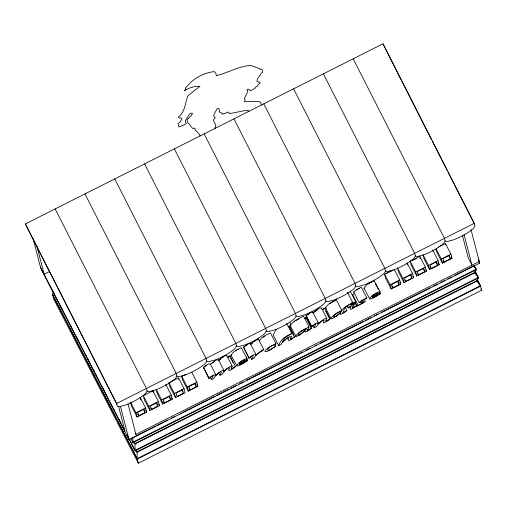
<?xml version="1.0" encoding="UTF-8"?>
<svg xmlns="http://www.w3.org/2000/svg" width="507" height="507" viewBox="0 0 507 507"><rect width="100%" height="100%" fill="white"/><g stroke="black" fill="none" stroke-linecap="round" stroke-linejoin="round"><path stroke-width="0.76" d="M259.318 340.9C261.441 336.819 266.479 334.886 270.485 332.96L275.992 343.645L274.566 345.185C272.912 344.621 268.013 347.434 267.582 350.103L268.361 350.356L270.307 349.596L275.802 346.243L274.769 344.24M247.536 360.483L240.787 364.837L236.915 366.105L231.027 355.154C233.005 351.516 237.428 349.095 241.338 347.891L247.08 358.734C245.718 361.656 240.388 362.511 239.399 364.647L242.029 363.849L247.536 360.483L246.155 357.815M236.535 365.845C238.518 362.201 242.942 359.786 246.846 358.576L247.08 358.734M380.484 293.515L373.735 297.869L369.863 299.136L363.975 288.185C365.953 284.547 370.376 282.126 374.286 280.922L380.028 291.766C378.666 294.687 373.336 295.543 372.347 297.679L374.977 296.88L380.484 293.515L379.451 291.512M369.483 298.877C371.466 295.232 375.89 292.818 379.794 291.607L380.028 291.766M311.691 328.073L307.895 330.989L305.018 332.212L305.239 330.558L300.302 334.734L295.955 336.578L290.194 325.646C292.793 320.773 298.959 318.808 303.547 316.216L309.061 326.907L307.559 330.811L311.691 328.073L306.184 317.388L304.644 318.554M295.701 336.331C298.3 331.464 304.466 329.493 309.061 326.907M477.214 279.401L480.478 285.733L481.65 290.264L138.329 463.202L53.843 299.301L52.671 294.77L53.248 291.683M250.185 344.063C249.33 342.029 245.039 346.382 243.537 347.162L248.886 358.215C251.827 355.724 255.332 353.461 251.668 359.317L250.293 356.643M250.293 343.493L255.801 354.184C252.917 358.886 261.878 349.101 263.849 349.703L258.336 339.012L254.089 341.338L250.407 344.475M226.591 355.946L226.692 355.451L226.04 355.331L223.543 356.472L218.466 360.566M226.692 355.451L232.206 366.143L231.287 369.229L235.419 366.498L229.912 355.806L227.852 357.372M321.216 308.281C319.727 306.272 314.467 311.805 312.851 313.022M321.324 307.768L326.831 318.453L325.912 321.565L330.057 318.827L324.543 308.136L322.484 309.701M218.263 360.135C216.736 358.221 211.774 363.506 210.183 364.729M218.371 359.634L223.885 370.325C221.134 374.933 229.88 364.869 232.003 365.978L232.206 366.143M353.652 292.007L355.895 289.966L361.282 287.177L366.795 297.869L366.403 298.769L363.367 299.745L361.047 301.412L365.604 300.866L364.742 301.893A7.434 1.508 -27.3 0 1 362.163 303.617L356.491 306.367L363.773 302.09L359.165 302.698L353.652 292.007L354.152 292.108M359.165 302.698L361.402 300.651L366.795 297.869M241.484 348.385L241.573 348.049M374.432 281.417L374.521 281.081M55.155 208.935L146.428 388.463L147.068 390.935C146.238 394.11 142.714 395.618 140.35 397.545A16.985 3.448 -27.3 0 1 125.451 405.049L119.684 406.595L117.992 406.544L117.263 405.949L116.623 403.477L25.35 223.948L382.988 43.798L474.26 223.327L474.901 225.799C474.077 228.974 470.547 230.482 468.189 232.409A16.985 3.448 -27.3 0 1 453.29 239.912L447.523 241.459L445.824 241.408L445.095 240.812L444.455 238.341L353.183 58.812M84.954 193.928L176.227 373.45L176.867 375.928C176.043 379.103 172.513 380.605 170.156 382.532A16.985 3.448 -27.3 0 1 155.256 390.035L149.489 391.581L147.797 391.537L147.068 390.935M114.759 178.914L206.032 358.443L206.672 360.914C205.848 364.089 202.318 365.591 199.961 367.518A16.985 3.448 -27.3 0 1 185.061 375.028L179.294 376.568L177.596 376.524L176.867 375.928M144.565 163.9L235.837 343.429L236.477 345.901C235.647 349.076 232.124 350.578 229.76 352.511A16.985 3.448 -27.3 0 1 214.86 360.014L209.093 361.554L207.401 361.51L206.672 360.914M174.364 148.887L265.636 328.416L266.276 330.887C265.453 334.062 261.923 335.564 259.565 337.497A16.985 3.448 -27.3 0 1 244.666 345.001L238.898 346.541L237.206 346.496L236.477 345.901M204.169 133.873L295.442 313.402L296.082 315.874C295.258 319.049 291.728 320.557 289.37 322.484A16.985 3.448 -27.3 0 1 274.471 329.987L268.704 331.527L267.005 331.483L266.276 330.887M233.974 118.86L325.247 298.389L325.887 300.86C325.057 304.042 321.533 305.544 319.169 307.47A16.985 3.448 -27.3 0 1 304.27 314.974L298.503 316.52L296.81 316.476L296.082 315.874M263.773 103.853L355.046 283.381L355.686 285.853C354.862 289.028 351.332 290.53 348.974 292.457A16.985 3.448 -27.3 0 1 334.075 299.967L328.308 301.507L326.616 301.462L325.887 300.86M293.578 88.839L384.851 268.368L385.491 270.839C384.667 274.014 381.137 275.516 378.78 277.443A16.985 3.448 -27.3 0 1 363.88 284.953L358.113 286.493L356.415 286.449L355.686 285.853M323.384 73.826L414.656 253.354L415.296 255.826C414.466 259.001 410.943 260.503 408.585 262.436A16.985 3.448 -27.3 0 1 393.679 269.939L387.912 271.479L386.22 271.435L385.491 270.839M445.095 240.812C444.271 243.987 440.741 245.496 438.384 247.422A16.985 3.448 -27.3 0 1 423.484 254.926L417.717 256.466L416.025 256.422L415.296 255.826M312.597 312.604C312.046 310.499 307.502 314.841 306.101 315.608L311.456 326.666L315.804 323.973L314.061 327.89L312.686 325.215M312.756 311.982L318.269 322.667C315.31 327.795 324.676 316.755 326.831 318.453M209.942 364.311C209.391 362.213 204.853 366.548 203.453 367.315L208.802 378.374L213.155 375.681L211.406 379.597L210.031 376.923M210.107 363.69L215.614 374.381C212.629 379.521 221.698 368.678 223.885 370.325M345.305 306.938L346.858 310.658L343.239 313.187L340.362 314.41L340.584 312.756L336.547 316.317L331.844 318.757L331.039 318.529L325.532 307.844C327.623 303.769 332.44 301.836 336.287 299.688L336.914 298.813M331.039 318.529C333.137 314.46 337.954 312.527 341.794 310.379L343.112 308.75L346.439 306.228A9.462 1.92 -27.3 0 1 350.571 303.87L352.84 302.793L347.675 292.773M275.802 346.243L269.103 350.571L266.118 351.763L264.831 351.592C266.955 347.51 271.986 345.571 275.992 343.645M276.188 329.284L273.216 335L278.73 345.685L281.36 344.323C281.163 342.833 291.614 333.562 288.058 340.007C288.61 342.111 293.154 337.757 294.561 337.003L289.212 325.938L293.528 335M304.764 318.726L306.184 317.388M355.147 301.976L356.713 305.696C355.09 306.76 347.618 312.882 351.04 306.545L348.176 307.831L347.143 305.822M228.492 357.143L229.912 355.806M235.419 366.498L235.261 366.872C233.854 367.841 226.002 374.052 229.627 367.886C227.732 367.29 223.397 371.713 222.358 374.046L219.911 375.313L218.536 372.639M208.802 378.374L212.585 375.472L215.614 374.381M311.456 326.666L315.24 323.764L318.269 322.667M348.176 307.831L354.279 304.048L353.594 302.711M219.911 375.313C224.95 366.757 214.518 376.112 214.024 378.241L211.406 379.597M248.886 358.215L252.778 355.23L255.801 354.184M324.543 308.136L323.117 309.479M330.057 318.827L329.886 319.207C328.473 320.177 320.665 326.369 324.265 320.209C322.186 319.727 317.826 324.106 316.691 326.527L314.061 327.89M354.279 304.048L352.517 308.002L356.871 305.315M278.73 345.685C280.32 339.322 286.259 335.983 291.817 333.536L286.645 323.517M130.717 437.966L132.999 442.598L134.868 443.606L474.539 272.506L476.32 269.661L474.4 265.731M126.794 434.657L135.135 450.837L136.998 451.845L476.669 280.751L478.456 277.899L475.084 271.163M355.699 301.76L351.566 304.865L355.699 301.76L350.185 291.069M294.047 322.015L294.713 321.356M219.271 360.141L220.83 358.76M257.315 339.912L258.336 339.012M263.849 349.703C260.636 352.289 256.003 353.823 254.318 357.942L251.668 359.317M313.649 312.61L318.022 309.321M263.19 337.345L264.736 336.116M251.193 344.088L252.79 342.719M330.051 303.56L330.843 302.926M291.817 333.536L284.757 337.744L282.323 342.105L286.67 338.384L290.213 336.356L291.5 336.255L290.574 339.367L294.719 336.623M352.84 302.793L345.736 307.033L344.24 309.175L342.662 312.971L347.029 310.278M212.427 363.075L214.55 361.478M243.373 347.529L244.406 346.737M288.179 326.717L289.212 325.938M203.294 367.689L204.841 366.51M305.943 315.975L307.495 314.803M235.647 350.952L236.325 350.451M368.595 283.983L369.273 283.483M347.358 292.983L348.493 292.222M205.354 366.124L206.862 365.186M245.432 345.951L246.275 345.394M308.009 314.416L308.833 313.871M222.205 357.708L223.384 356.991M295.511 320.728L299.073 318.789M254.229 341.648L254.894 341.23M356.066 290.086L359.514 288.331M331.774 302.318L335.482 300.543M49.458 271.543L44.141 274.217L36.929 246.313M116.623 403.477L474.26 223.327M143.31 395.675L152.911 390.84L158.425 401.525L159.502 405.701L149.895 410.543L144.387 399.852L143.31 395.675L148.817 406.367L149.895 410.543M168.926 382.772L178.527 377.937L184.041 388.622L185.118 392.798L175.511 397.64L170.003 386.949L168.926 382.772L174.433 393.464L175.511 397.64M191.684 372.151L196.849 382.17L197.926 386.347L188.325 391.189L182.812 380.497L181.734 376.321L185.847 374.248M394.566 270.687L394.205 269.293L399.719 279.984L400.796 284.161L391.189 288.996L385.681 278.311L384.598 274.135L392.836 269.984M410.214 261.232L419.821 256.39L425.335 267.081L426.412 271.258L416.805 276.093L411.297 265.408L410.214 261.232L415.727 271.917L416.805 276.093M438.58 246.941L445.438 243.487L450.951 254.178L452.029 258.355L442.421 263.19L436.914 252.505L436.014 249.019M386.296 273.685L388.216 272.722M389.496 272.075L391.417 271.106M411.912 260.782L416.393 258.526M145.617 407.977L146.694 412.153L137.086 416.995L136.009 412.818L145.617 407.977L140.103 397.292L140.826 400.074M148.817 406.367L158.425 401.525M171.233 395.073L172.31 399.25L162.703 404.092L161.625 399.915L171.233 395.073L165.719 384.388M174.433 393.464L184.041 388.622M188.325 391.189L187.241 387.012L196.849 382.17M391.189 288.996L390.111 284.82L399.719 279.984M412.527 273.533L413.604 277.709L403.997 282.545L402.919 278.368L412.527 273.533L407.013 262.841L407.552 264.933M415.727 271.917L425.335 267.081M438.143 260.63L439.22 264.806L429.613 269.642L428.535 265.465L438.143 260.63L432.629 249.938M442.421 263.19L441.344 259.014L450.951 254.178M138.595 415.822L145.002 412.597L144.108 409.143L137.701 412.368L138.595 415.822L137.562 413.82M151.403 409.371L157.81 406.145L156.917 402.691L150.509 405.917L151.403 409.371L150.718 408.04M164.211 402.919L170.618 399.693L169.725 396.24L163.317 399.465L164.211 402.919L163.527 401.588M183.426 393.242L177.019 396.468L176.125 393.014L182.533 389.788L183.426 393.242L181.702 389.902M189.827 390.016L196.234 386.79L195.341 383.336L188.934 386.562L189.827 390.016L188.794 388.013M392.697 287.83L399.104 284.604L398.21 281.151L391.803 284.376L392.697 287.83L391.664 285.828M405.505 281.379L411.912 278.153L411.019 274.699L404.611 277.925L405.505 281.379L404.814 280.041M418.313 274.927L424.72 271.701L423.827 268.247L417.419 271.473L418.313 274.927L417.629 273.59M431.121 268.476L437.528 265.25L436.635 261.796L430.228 265.022L431.121 268.476L430.088 266.473M443.929 262.024L450.336 258.798L449.443 255.344L443.036 258.57L443.929 262.024L443.245 260.687M135.268 433.136L135.933 434.436L479.254 261.498L478.253 259.552M133.658 437.148L155.548 426.121M156.961 425.411L162.608 422.565M164.021 421.849L167.551 420.075M171.081 418.294L174.611 416.513M180.264 413.668L181.677 412.958M183.09 412.248L214.867 396.24M216.28 395.53L221.927 392.684M223.34 391.974L228.987 389.129M230.4 388.413L236.053 385.567M239.583 383.793L243.113 382.012M246.643 380.231L250.173 378.456M251.586 377.74L297.489 354.621M298.902 353.911L302.432 352.131M305.962 350.356L309.492 348.575M315.145 345.73L316.552 345.02M320.082 343.239L356.808 324.74M358.221 324.03L363.868 321.185M365.281 320.475L370.928 317.629M374.458 315.848L377.994 314.074M381.524 312.293L385.054 310.512M386.467 309.802L430.247 287.748M433.777 285.967L437.307 284.193M440.843 282.412L444.373 280.637M447.903 278.856L451.433 277.076M454.963 275.301L473.323 266.048M33.056 238.436L40.896 268.742L129.057 439.759L479.679 263.146L470.99 229.551M474.146 265.44L476.32 269.661L132.999 442.598L132.897 442.186L476.219 269.249L473.437 265.82M129.222 439.17L135.027 450.425L478.348 277.487L474.641 272.918L134.976 444.018L135.135 450.837L478.456 277.899L474.825 270.871M52.671 294.77L137.156 458.664L480.478 285.733L476.776 281.163L137.105 452.257L137.156 458.664L138.329 463.202M370.725 282.627L371.339 282.348M237.777 349.596L238.391 349.317M334.398 317.179L339.633 313.383L341.522 311.013C339.988 311.412 331.553 315.639 334.398 317.179L333.707 315.848M299.067 334.981L304.295 331.185L306.184 328.809C304.637 329.233 296.253 333.403 299.067 334.981L298.382 333.644M309.511 313.478L310.075 313.244M246.998 344.982L247.581 344.76M354.228 293.845L352.536 294.466L358.043 305.157M326.337 308.072L325.532 307.844M290.999 325.874L290.194 325.646M248.994 111.724L248.177 111.382L248.208 110.266C241.757 110.741 235.685 112.852 229.291 113.543L228.733 112.072L222.123 114.278L222.421 113.308L219.658 112.237L218.878 108.574L218.555 108.264L216.939 109.011L214.201 114.031L213.643 116.128L215.234 117.618L213.282 120.286L215.836 125.052L215.697 126.737L214.924 127.821L215.576 128.48M363.975 288.185L364.356 288.451M231.027 355.154L231.407 355.42M261.65 104.943L260.402 102.243L259.001 101.438L244.26 101.603L245.16 99.803L244.412 98.535L247.942 91.171L246.922 89.828L247.809 89.207L249.419 89.676L250.407 90.867L255.179 88.123L255.275 87.324L257.328 86.177L258.488 84.32L260.218 82.806L259.857 82.235L258.031 81.925L256.827 80.892C257.315 77.786 260.205 76.063 261.206 73.249L262.683 72.216L261.885 69.136L259.99 69.44L259.869 68.787L250.838 65.479L247.296 65.701L238.968 67.723L221.711 74.155L216.343 75.708L215.792 73.147L214.423 71.601C203.294 72.729 192.115 79.022 185.53 88.319L185.733 89.188L184.51 90.645C189.086 87.724 194.352 86.152 199.954 86.266L188.04 95.652L187.527 96.799C185.144 103.739 184.7 112.446 178.363 117.193L179.339 117.992L181.157 118.017L181.886 118.879L180.074 122.06L178.014 123.505L178.92 127.01L186.177 123.822L186.297 123.239L185.625 122.593L185.613 120.387L189.333 114.329L191.373 113.131L192.445 113.295L191.608 115.228L187.21 119.532L187.222 121.731L192.73 128.493L194.948 128.138L195.284 130.711L196.355 130.926L199.447 134.425L200.031 135.863M474.476 224.151L447.954 172.025M478.76 261.365L479.679 263.146M477.321 279.813L480.585 286.144L137.264 459.082L52.779 295.182M480.928 288.857L481.65 290.264M451.338 257.017L452.029 258.355M448.613 255.458L450.336 258.798M436.178 248.994L441.344 259.014M438.187 262.797L439.22 264.806M435.805 261.91L437.528 265.25M428.535 265.465L423.022 254.78L424.106 258.957L429.613 269.642M425.722 269.92L426.412 271.258M422.996 268.361L424.72 271.701M412.913 276.372L413.604 277.709M410.188 274.813L411.912 278.153M402.919 278.368L397.406 267.683L398.489 271.86L403.997 282.545M399.763 282.158L400.796 284.161M397.38 281.265L399.104 284.604M384.598 274.135L390.111 284.82M375.319 283.495L378.418 289.51M379.318 291.823L380.351 293.832M354.995 302.356L356.37 305.024M351.617 302.723L352.302 304.054M352.618 306.482L353.303 307.819M347.251 305.575L348.284 307.584M336.287 299.688L341.794 310.379M325.754 311.19L329.544 318.542M325.786 319.993L326.476 321.33M306.101 315.608L311.615 326.293M306.025 317.762L311.539 328.454M307.438 329.239L308.129 330.577M306.874 329.474L307.559 330.811M289.833 322.439L290.853 324.417M290.454 337.795L291.145 339.132M243.537 347.162L249.045 357.853M246.713 359.463L247.403 360.8M229.753 356.187L233.195 362.866M231.16 367.657L231.851 368.995M203.453 367.315L208.96 378M196.893 384.344L197.926 386.347M194.511 383.45L196.234 386.79M181.734 376.321L187.241 387.012M171.626 397.913L172.31 399.25M168.894 396.354L170.618 399.693M156.118 389.224L161.625 399.915M162.703 404.092L157.195 393.4L156.295 389.921M158.818 404.364L159.502 405.701M156.086 402.805L157.81 406.145M145.661 410.15L146.694 412.153M143.278 409.257L145.002 412.597M130.502 402.127L136.009 412.818M137.086 416.995L131.579 406.303L130.679 402.824M116.838 404.301L25.35 223.948M134.254 442.611L134.976 444.018L134.868 443.606M136.383 450.856L137.105 452.257L136.998 451.845M51.264 287.938L51.993 289.345M52.715 290.752L54.528 294.269M60.333 305.525L62.146 309.042M70.486 325.221L71.208 326.628M77.013 337.877L78.826 341.395M85.715 354.761L86.437 356.168M88.25 359.685L88.979 361.092M93.326 369.533L94.055 370.94M95.867 374.458L96.59 375.864M102.395 387.12L104.208 390.637M106.02 394.154L106.743 395.561M111.096 404.003L111.819 405.41M113.631 408.927L114.36 410.334M118.708 418.776L119.437 420.183M120.159 421.59L120.888 422.996M127.777 436.356L128.499 437.763M40.471 267.094L124.982 431.14M401.088 79.821L382.988 43.798M401.804 81.228L431.495 139.647M432.211 141.054L447.237 170.618M474.539 272.506L474.641 272.918M476.669 280.751L476.776 281.163M464.082 234.754L471.947 265.174L468.278 258.05L462.378 235.229M445.438 243.487L445.799 244.881M419.821 256.39L420.36 258.481M178.527 377.937L178.889 379.325M152.911 390.84L153.272 392.228M128.062 404.009L135.933 434.436M120.374 406.189L129.057 439.759M118.663 406.646L124.956 430.988M132.853 437.199L132.897 442.186M244.786 360.014L243.392 361.523L239.101 364.051C240.198 362.182 242.587 359.919 244.786 360.014M377.734 293.046L376.34 294.554L372.049 297.083C373.146 295.213 375.535 292.951 377.734 293.046"/></g></svg>
